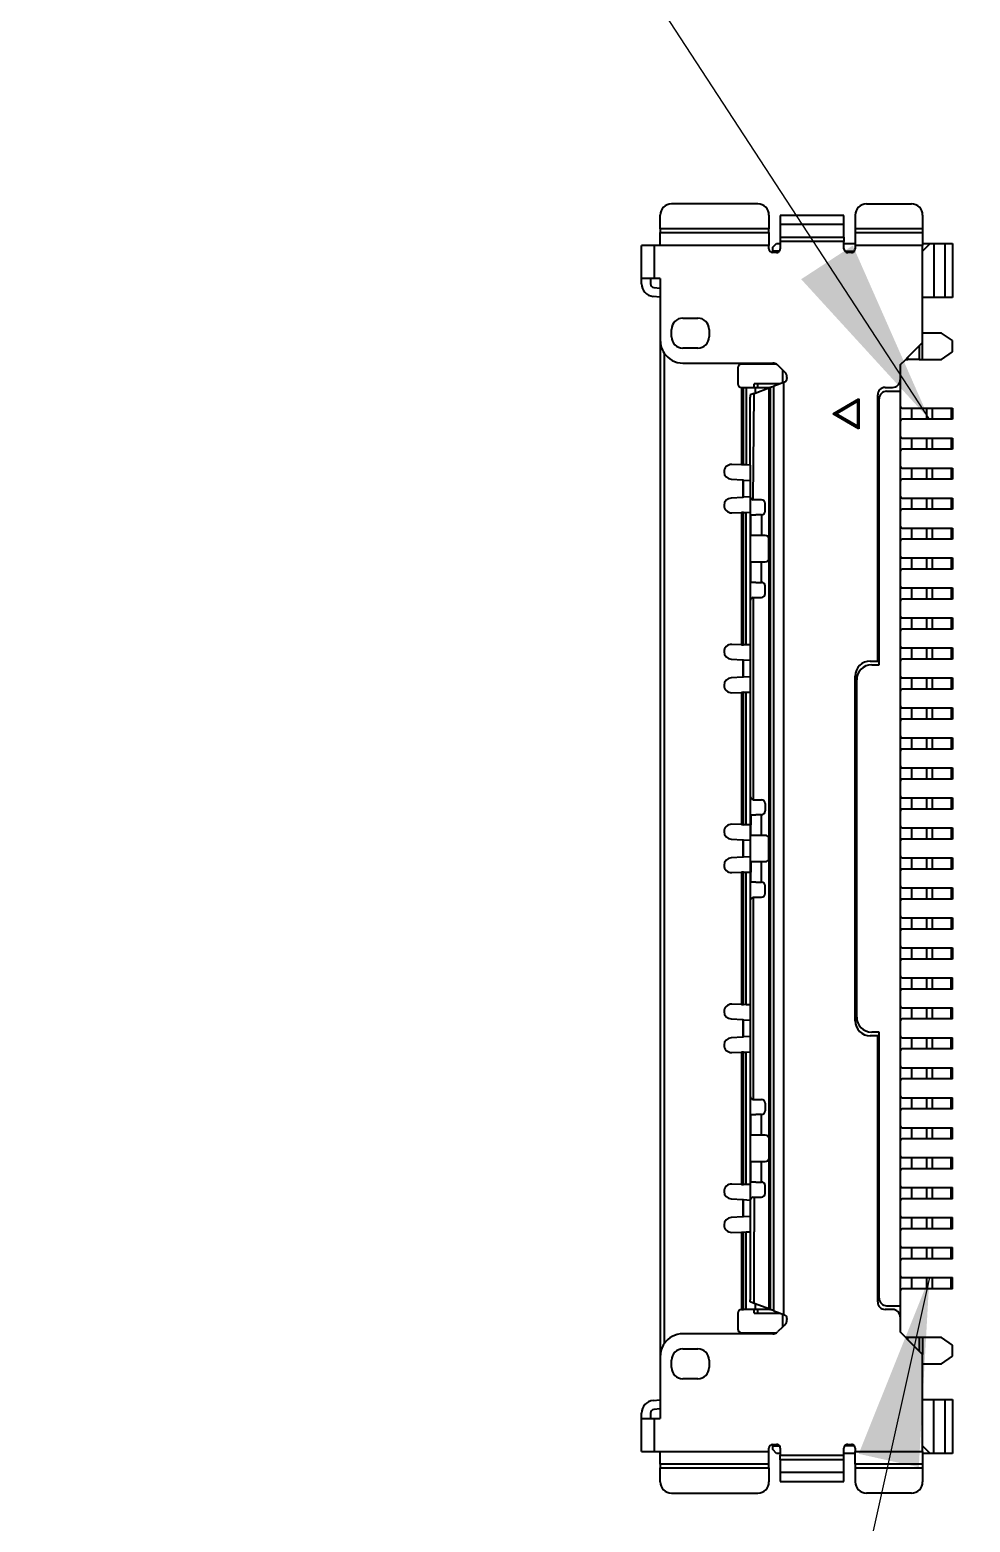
# Model space of a CAD drawing. Header units: millimetres. Extents: x 15 to 205, y 5 to 292.
# Drawn here: x 63.18 to 75.73, y 119.78 to 139.69 of the extents above; entities that cross this region are included whole.
import ezdxf

# ---------------------------------------------------------------- set-up
doc = ezdxf.new("R2010")
doc.units = ezdxf.units.MM
doc.layers.add('Annotations', color=7, linetype='Continuous')
doc.layers.add('Geometries', color=7, linetype='Continuous')
doc.dimstyles.new('ISO-25', dxfattribs={"dimtxt": 2.5, "dimasz": 2.5, "dimexe": 1.25, "dimexo": 0.625, "dimtad": 1, "dimtxsty": 'Standard', "dimcen": 2.5, "dimadec": 0, "dimazin": 0, "dimtfac": 1, "dimtmove": 0, "dimatfit": 3, "dimfxl": 1, "dimarcsym": 0})

msp = doc.modelspace()

# ---------------------------------------------------------------- linework, layer by layer
at = {"layer": 'Geometries', "linetype": 'Continuous', "lineweight": 40}
for p, q in [((72.893, 137.368), (71.743, 137.368)), ((74.343, 137.368), (74.943, 137.368)), ((71.593, 137.033), (71.593, 137.218)), ((73.043, 137.218), (73.043, 137.033)), ((73.193, 137.213), (73.193, 137.09)), ((74.043, 137.213), (73.193, 137.213)), ((74.043, 137.09), (74.043, 137.213)), ((74.193, 137.218), (74.193, 137.033)), ((75.093, 137.218), (75.093, 137.033)), ((71.593, 137.033), (71.593, 136.983)), ((73.043, 137.033), (71.593, 137.033)), ((71.593, 136.813), (71.593, 136.983)), ((71.593, 136.983), (73.043, 136.983)), ((73.043, 136.983), (73.043, 137.033)), ((73.043, 136.983), (73.043, 136.813)), ((73.193, 137.09), (73.193, 136.924)), ((74.043, 137.09), (73.193, 137.09)), ((74.043, 136.924), (74.043, 137.09)), ((74.193, 137.033), (74.193, 136.983)), ((75.093, 137.033), (74.193, 137.033)), ((74.193, 136.983), (74.193, 136.838)), ((74.193, 136.983), (75.093, 136.983)), ((75.093, 137.033), (75.093, 136.983)), ((75.093, 136.983), (75.093, 136.838)), ((71.513, 136.813), (71.343, 136.813)), ((71.343, 136.373), (71.343, 136.813)), ((71.593, 136.813), (71.513, 136.813)), ((71.513, 136.813), (71.513, 136.373)), ((73.043, 136.813), (71.593, 136.813)), ((73.043, 136.768), (73.043, 136.813)), ((73.093, 136.788), (73.143, 136.838)), ((73.093, 136.738), (73.093, 136.788)), ((73.143, 136.838), (73.193, 136.838)), ((73.193, 136.924), (73.193, 136.863)), ((73.193, 136.924), (74.043, 136.924)), ((73.193, 136.863), (73.193, 136.838)), ((74.043, 136.863), (73.193, 136.863)), ((73.193, 136.838), (73.193, 136.768)), ((74.043, 136.924), (74.043, 136.863)), ((74.043, 136.838), (74.043, 136.863)), ((74.043, 136.838), (74.193, 136.838)), ((74.043, 136.768), (74.043, 136.838)), ((74.193, 136.838), (74.193, 136.813)), ((74.193, 136.813), (74.193, 136.768)), ((75.093, 136.813), (74.193, 136.813)), ((75.093, 136.838), (75.093, 136.813)), ((75.093, 136.738), (75.193, 136.838)), ((75.093, 136.838), (75.193, 136.838)), ((75.093, 136.738), (75.093, 136.813)), ((75.193, 136.838), (75.243, 136.838)), ((75.243, 136.838), (75.243, 136.118)), ((75.243, 136.838), (75.393, 136.838)), ((75.393, 136.838), (75.493, 136.838)), ((75.393, 136.118), (75.393, 136.838)), ((75.493, 136.838), (75.493, 136.118)), ((73.183, 136.738), (73.093, 136.738)), ((73.093, 136.738), (73.093, 136.718)), ((73.143, 136.718), (73.093, 136.718)), ((74.053, 136.738), (74.183, 136.738)), ((74.143, 136.718), (74.093, 136.718)), ((75.093, 136.118), (75.093, 136.738)), ((71.463, 136.373), (71.343, 136.373)), ((71.343, 136.302), (71.343, 136.373)), ((71.513, 136.373), (71.463, 136.373)), ((71.463, 136.373), (71.463, 136.302)), ((71.593, 136.373), (71.513, 136.373)), ((71.593, 136.373), (71.593, 136.244)), ((71.508, 136.252), (71.593, 136.244)), ((71.593, 136.244), (71.593, 136.123)), ((71.593, 136.123), (71.496, 136.133)), ((71.593, 136.123), (71.593, 135.543)), ((75.243, 136.118), (75.093, 136.118)), ((75.093, 135.643), (75.093, 136.118)), ((75.393, 136.118), (75.243, 136.118)), ((75.493, 136.118), (75.393, 136.118)), ((71.893, 135.843), (72.093, 135.843)), ((71.743, 135.593), (71.743, 135.693)), ((72.243, 135.693), (72.243, 135.593)), ((75.343, 135.643), (75.093, 135.643)), ((75.093, 135.518), (75.093, 135.643)), ((75.493, 135.543), (75.343, 135.643)), ((71.593, 135.543), (71.593, 121.993)), ((71.643, 135.377), (71.643, 122.159)), ((72.093, 135.443), (71.893, 135.443)), ((74.897, 135.322), (75.048, 135.473)), ((75.048, 135.473), (75.093, 135.518)), ((75.048, 135.473), (75.048, 135.293)), ((75.093, 135.293), (75.093, 135.518)), ((75.343, 135.293), (75.493, 135.393)), ((75.493, 135.393), (75.493, 135.543)), ((71.893, 135.243), (73.092, 135.243)), ((72.628, 135.178), (72.628, 134.968)), ((73.144, 135.228), (72.678, 135.228)), ((73.162, 135.214), (73.223, 135.153)), ((74.793, 135.218), (74.868, 135.293)), ((74.793, 135.218), (74.793, 135.018)), ((74.868, 135.293), (74.897, 135.322)), ((74.868, 135.293), (74.897, 135.293)), ((74.897, 135.293), (74.897, 135.322)), ((75.048, 135.293), (74.897, 135.293)), ((75.048, 135.293), (75.093, 135.293)), ((75.093, 135.293), (75.343, 135.293)), ((73.223, 134.98), (73.19, 134.968)), ((73.223, 135.153), (73.223, 134.98)), ((73.223, 135.153), (73.254, 135.122)), ((73.236, 134.985), (73.223, 134.98)), ((73.251, 134.991), (73.236, 134.985)), ((73.236, 134.985), (73.236, 122.551)), ((73.283, 135.052), (73.283, 135.038)), ((74.793, 135.018), (74.793, 134.868)), ((72.678, 134.918), (72.702, 134.918)), ((72.678, 134.918), (72.678, 133.886)), ((72.702, 134.918), (72.738, 134.918)), ((72.702, 133.885), (72.702, 134.918)), ((72.738, 134.918), (72.843, 134.918)), ((72.738, 134.918), (72.738, 133.884)), ((72.843, 134.837), (72.793, 134.818)), ((72.793, 134.818), (72.793, 134.788)), ((72.793, 133.883), (72.793, 134.788)), ((72.832, 133.42), (72.843, 134.837)), ((72.893, 134.968), (72.843, 134.968)), ((72.843, 134.918), (72.843, 134.968)), ((72.843, 134.918), (72.858, 134.918)), ((72.843, 134.837), (72.858, 134.843)), ((72.858, 134.918), (72.893, 134.918)), ((72.858, 134.918), (72.858, 134.843)), ((72.858, 134.843), (73.04, 134.911)), ((73.19, 134.968), (72.893, 134.968)), ((72.893, 134.918), (72.893, 134.968)), ((72.893, 134.918), (73.058, 134.918)), ((73.04, 134.911), (73.044, 134.913)), ((73.04, 134.911), (73.04, 132.909)), ((73.058, 134.918), (73.044, 134.913)), ((73.063, 134.92), (73.058, 134.918)), ((73.063, 134.92), (73.107, 134.936)), ((73.063, 122.616), (73.063, 134.92)), ((73.19, 134.968), (73.107, 134.936)), ((73.107, 122.599), (73.107, 134.936)), ((74.493, 131.268), (74.493, 134.818)), ((74.593, 134.918), (74.693, 134.918)), ((74.613, 134.868), (74.793, 134.868)), ((74.793, 134.868), (74.793, 134.673)), ((73.897, 134.568), (74.243, 134.768)), ((73.937, 134.568), (74.223, 134.733)), ((74.243, 134.768), (74.223, 134.733)), ((74.223, 134.733), (74.223, 134.403)), ((74.243, 134.768), (74.243, 134.368)), ((74.513, 131.218), (74.513, 134.768)), ((74.793, 134.673), (74.793, 134.463)), ((74.823, 134.643), (74.943, 134.643)), ((74.943, 134.643), (74.943, 134.493)), ((74.943, 134.643), (75.143, 134.643)), ((75.143, 134.643), (75.223, 134.643)), ((75.143, 134.643), (75.143, 134.493)), ((75.223, 134.643), (75.473, 134.643)), ((75.223, 134.493), (75.223, 134.643)), ((75.473, 134.643), (75.493, 134.643)), ((75.473, 134.643), (75.473, 134.493)), ((75.493, 134.643), (75.493, 134.493)), ((73.937, 134.568), (73.897, 134.568)), ((74.243, 134.368), (73.897, 134.568)), ((74.223, 134.403), (73.937, 134.568)), ((74.243, 134.368), (74.223, 134.403)), ((74.793, 134.463), (74.793, 134.273)), ((74.943, 134.493), (74.823, 134.493)), ((75.143, 134.493), (74.943, 134.493)), ((75.223, 134.493), (75.143, 134.493)), ((75.473, 134.493), (75.223, 134.493)), ((75.493, 134.493), (75.473, 134.493)), ((74.243, 134.368), (74.243, 134.368)), ((74.793, 134.273), (74.793, 134.063)), ((74.823, 134.243), (74.943, 134.243)), ((74.943, 134.243), (75.143, 134.243)), ((74.943, 134.243), (74.943, 134.093)), ((75.143, 134.243), (75.223, 134.243)), ((75.143, 134.243), (75.143, 134.093)), ((75.223, 134.243), (75.473, 134.243)), ((75.223, 134.093), (75.223, 134.243)), ((75.473, 134.243), (75.493, 134.243)), ((75.473, 134.243), (75.473, 134.093)), ((75.493, 134.243), (75.493, 134.093)), ((74.793, 134.063), (74.793, 133.873)), ((74.943, 134.093), (74.823, 134.093)), ((75.143, 134.093), (74.943, 134.093)), ((75.223, 134.093), (75.143, 134.093)), ((75.473, 134.093), (75.223, 134.093)), ((75.493, 134.093), (75.473, 134.093)), ((72.678, 133.886), (72.546, 133.89)), ((72.702, 133.885), (72.678, 133.886)), ((72.738, 133.884), (72.702, 133.885)), ((72.793, 133.883), (72.738, 133.884)), ((72.793, 133.883), (72.793, 133.678)), ((74.793, 133.873), (74.793, 133.663)), ((74.823, 133.843), (74.943, 133.843)), ((74.943, 133.843), (74.943, 133.693)), ((74.943, 133.843), (75.143, 133.843)), ((75.143, 133.843), (75.143, 133.693)), ((75.143, 133.843), (75.223, 133.843)), ((75.223, 133.843), (75.473, 133.843)), ((75.223, 133.693), (75.223, 133.843)), ((75.473, 133.843), (75.493, 133.843)), ((75.473, 133.843), (75.473, 133.693)), ((75.493, 133.843), (75.493, 133.693)), ((72.537, 133.693), (72.693, 133.684)), ((72.693, 133.684), (72.693, 133.452)), ((72.693, 133.684), (72.704, 133.683)), ((72.704, 133.683), (72.793, 133.678)), ((72.704, 133.453), (72.704, 133.683)), ((72.793, 133.678), (72.793, 133.468)), ((74.793, 133.663), (74.793, 133.473)), ((74.943, 133.693), (74.823, 133.693)), ((75.143, 133.693), (74.943, 133.693)), ((75.223, 133.693), (75.143, 133.693)), ((75.473, 133.693), (75.223, 133.693)), ((75.493, 133.693), (75.473, 133.693)), ((72.693, 133.452), (72.537, 133.443)), ((72.704, 133.453), (72.693, 133.452)), ((72.793, 133.458), (72.704, 133.453)), ((72.793, 133.468), (72.793, 133.458)), ((72.793, 133.458), (72.793, 133.253)), ((72.943, 133.418), (72.833, 133.418)), ((74.793, 133.473), (74.793, 133.263)), ((74.823, 133.443), (74.943, 133.443)), ((74.943, 133.443), (75.143, 133.443)), ((74.943, 133.443), (74.943, 133.293)), ((75.143, 133.443), (75.223, 133.443)), ((75.143, 133.443), (75.143, 133.293)), ((75.223, 133.443), (75.473, 133.443)), ((75.223, 133.293), (75.223, 133.443)), ((75.473, 133.443), (75.493, 133.443)), ((75.473, 133.443), (75.473, 133.293)), ((75.493, 133.443), (75.493, 133.293)), ((72.546, 133.246), (72.678, 133.25)), ((72.702, 133.251), (72.678, 133.25)), ((72.678, 133.25), (72.678, 131.486)), ((72.702, 133.251), (72.738, 133.252)), ((72.702, 131.485), (72.702, 133.251)), ((72.738, 133.252), (72.793, 133.253)), ((72.738, 131.484), (72.738, 133.252)), ((72.793, 133.253), (72.793, 132.068)), ((72.802, 132.943), (72.802, 133.218)), ((72.802, 133.218), (72.868, 133.218)), ((72.943, 133.218), (72.868, 133.218)), ((72.943, 133.218), (72.943, 132.943)), ((72.993, 133.268), (72.993, 133.368)), ((74.793, 133.263), (74.793, 133.073)), ((74.943, 133.293), (74.823, 133.293)), ((75.143, 133.293), (74.943, 133.293)), ((75.223, 133.293), (75.143, 133.293)), ((75.473, 133.293), (75.223, 133.293)), ((75.493, 133.293), (75.473, 133.293)), ((74.793, 133.073), (74.793, 132.863)), ((74.823, 133.043), (74.943, 133.043)), ((74.943, 133.043), (75.143, 133.043)), ((74.943, 133.043), (74.943, 132.893)), ((75.143, 133.043), (75.223, 133.043)), ((75.143, 133.043), (75.143, 132.893)), ((75.223, 133.043), (75.473, 133.043)), ((75.223, 132.893), (75.223, 133.043)), ((75.473, 133.043), (75.493, 133.043)), ((75.473, 133.043), (75.473, 132.893)), ((75.493, 133.043), (75.493, 132.893)), ((72.868, 132.943), (72.802, 132.943)), ((72.943, 132.943), (72.868, 132.943)), ((72.993, 132.943), (72.943, 132.943)), ((73.043, 132.643), (73.043, 132.893)), ((74.793, 132.863), (74.793, 132.673)), ((74.943, 132.893), (74.823, 132.893)), ((75.143, 132.893), (74.943, 132.893)), ((75.223, 132.893), (75.143, 132.893)), ((75.473, 132.893), (75.223, 132.893)), ((75.493, 132.893), (75.473, 132.893)), ((72.802, 132.318), (72.802, 132.593)), ((72.802, 132.593), (72.868, 132.593)), ((72.868, 132.593), (72.943, 132.593)), ((72.943, 132.593), (72.993, 132.593)), ((72.943, 132.318), (72.943, 132.593)), ((73.04, 132.627), (73.04, 128.909)), ((74.793, 132.673), (74.793, 132.463)), ((74.823, 132.643), (74.943, 132.643)), ((74.943, 132.643), (75.143, 132.643)), ((74.943, 132.643), (74.943, 132.493)), ((75.143, 132.643), (75.223, 132.643)), ((75.143, 132.643), (75.143, 132.493)), ((75.223, 132.643), (75.473, 132.643)), ((75.223, 132.493), (75.223, 132.643)), ((75.473, 132.643), (75.493, 132.643)), ((75.473, 132.643), (75.473, 132.493)), ((75.493, 132.643), (75.493, 132.493)), ((74.793, 132.463), (74.793, 132.273)), ((74.943, 132.493), (74.823, 132.493)), ((75.143, 132.493), (74.943, 132.493)), ((75.223, 132.493), (75.143, 132.493)), ((75.473, 132.493), (75.223, 132.493)), ((75.493, 132.493), (75.473, 132.493)), ((72.868, 132.318), (72.802, 132.318)), ((72.868, 132.318), (72.943, 132.318)), ((72.993, 132.168), (72.993, 132.268)), ((74.793, 132.273), (74.793, 132.063)), ((74.823, 132.243), (74.943, 132.243)), ((74.943, 132.243), (75.143, 132.243)), ((74.943, 132.243), (74.943, 132.093)), ((75.143, 132.243), (75.223, 132.243)), ((75.143, 132.243), (75.143, 132.093)), ((75.223, 132.243), (75.473, 132.243)), ((75.223, 132.093), (75.223, 132.243)), ((75.473, 132.243), (75.493, 132.243)), ((75.473, 132.243), (75.473, 132.093)), ((75.493, 132.243), (75.493, 132.093)), ((72.793, 132.068), (72.793, 131.483)), ((72.833, 132.118), (72.943, 132.118)), ((72.834, 132.116), (72.834, 129.42)), ((74.793, 132.063), (74.793, 131.873)), ((74.943, 132.093), (74.823, 132.093)), ((75.143, 132.093), (74.943, 132.093)), ((75.223, 132.093), (75.143, 132.093)), ((75.473, 132.093), (75.223, 132.093)), ((75.493, 132.093), (75.473, 132.093)), ((74.793, 131.873), (74.793, 131.663)), ((74.823, 131.843), (74.943, 131.843)), ((74.943, 131.843), (75.143, 131.843)), ((74.943, 131.843), (74.943, 131.693)), ((75.143, 131.843), (75.223, 131.843)), ((75.143, 131.843), (75.143, 131.693)), ((75.223, 131.843), (75.473, 131.843)), ((75.223, 131.693), (75.223, 131.843)), ((75.473, 131.843), (75.493, 131.843)), ((75.473, 131.843), (75.473, 131.693)), ((75.493, 131.843), (75.493, 131.693)), ((74.793, 131.663), (74.793, 131.473)), ((74.943, 131.693), (74.823, 131.693)), ((75.143, 131.693), (74.943, 131.693)), ((75.223, 131.693), (75.143, 131.693)), ((75.473, 131.693), (75.223, 131.693)), ((75.493, 131.693), (75.473, 131.693)), ((72.678, 131.486), (72.546, 131.49)), ((72.678, 131.486), (72.702, 131.485)), ((72.738, 131.484), (72.702, 131.485)), ((72.793, 131.483), (72.738, 131.484)), ((72.793, 131.483), (72.793, 131.278)), ((74.793, 131.473), (74.793, 131.263)), ((74.823, 131.443), (74.943, 131.443)), ((74.943, 131.443), (75.143, 131.443)), ((74.943, 131.443), (74.943, 131.293)), ((75.143, 131.443), (75.223, 131.443)), ((75.143, 131.443), (75.143, 131.293)), ((75.223, 131.443), (75.473, 131.443)), ((75.223, 131.293), (75.223, 131.443)), ((75.473, 131.443), (75.493, 131.443)), ((75.473, 131.443), (75.473, 131.293)), ((75.493, 131.443), (75.493, 131.293)), ((72.537, 131.293), (72.693, 131.284)), ((72.693, 131.284), (72.693, 131.052)), ((72.693, 131.284), (72.704, 131.283)), ((72.704, 131.283), (72.793, 131.278)), ((72.704, 131.053), (72.704, 131.283)), ((72.793, 131.278), (72.793, 131.058)), ((74.393, 131.268), (74.493, 131.268)), ((74.413, 131.218), (74.513, 131.218)), ((74.793, 131.263), (74.793, 131.073)), ((74.943, 131.293), (74.823, 131.293)), ((75.143, 131.293), (74.943, 131.293)), ((75.223, 131.293), (75.143, 131.293)), ((75.473, 131.293), (75.223, 131.293)), ((75.493, 131.293), (75.473, 131.293)), ((72.693, 131.052), (72.537, 131.043)), ((72.704, 131.053), (72.693, 131.052)), ((72.793, 131.058), (72.704, 131.053)), ((72.793, 131.058), (72.793, 130.853)), ((74.193, 126.468), (74.193, 131.068)), ((74.213, 126.518), (74.213, 131.018)), ((74.793, 131.073), (74.793, 130.863)), ((74.823, 131.043), (74.943, 131.043)), ((74.943, 131.043), (75.143, 131.043)), ((74.943, 131.043), (74.943, 130.893)), ((75.143, 131.043), (75.223, 131.043)), ((75.143, 131.043), (75.143, 130.893)), ((75.223, 131.043), (75.473, 131.043)), ((75.223, 130.893), (75.223, 131.043)), ((75.473, 131.043), (75.493, 131.043)), ((75.473, 131.043), (75.473, 130.893)), ((75.493, 131.043), (75.493, 130.893)), ((72.546, 130.846), (72.678, 130.85)), ((72.702, 130.851), (72.678, 130.85)), ((72.678, 130.85), (72.678, 129.086)), ((72.702, 130.851), (72.738, 130.852)), ((72.702, 129.085), (72.702, 130.851)), ((72.738, 130.852), (72.793, 130.853)), ((72.738, 129.084), (72.738, 130.852)), ((72.793, 130.853), (72.793, 129.468)), ((74.793, 130.863), (74.793, 130.673)), ((74.943, 130.893), (74.823, 130.893)), ((75.143, 130.893), (74.943, 130.893)), ((75.223, 130.893), (75.143, 130.893)), ((75.473, 130.893), (75.223, 130.893)), ((75.493, 130.893), (75.473, 130.893)), ((74.793, 130.673), (74.793, 130.463)), ((74.823, 130.643), (74.943, 130.643)), ((74.943, 130.643), (75.143, 130.643)), ((74.943, 130.643), (74.943, 130.493)), ((75.143, 130.643), (75.223, 130.643)), ((75.143, 130.643), (75.143, 130.493)), ((75.223, 130.643), (75.473, 130.643)), ((75.223, 130.493), (75.223, 130.643)), ((75.473, 130.643), (75.493, 130.643)), ((75.473, 130.643), (75.473, 130.493)), ((75.493, 130.643), (75.493, 130.493)), ((74.793, 130.463), (74.793, 130.273)), ((74.943, 130.493), (74.823, 130.493)), ((75.143, 130.493), (74.943, 130.493)), ((75.223, 130.493), (75.143, 130.493)), ((75.473, 130.493), (75.223, 130.493)), ((75.493, 130.493), (75.473, 130.493)), ((74.793, 130.273), (74.793, 130.063)), ((74.823, 130.243), (74.943, 130.243)), ((74.943, 130.243), (75.143, 130.243)), ((74.943, 130.243), (74.943, 130.093)), ((75.143, 130.243), (75.223, 130.243)), ((75.143, 130.243), (75.143, 130.093)), ((75.223, 130.243), (75.473, 130.243)), ((75.223, 130.093), (75.223, 130.243)), ((75.473, 130.243), (75.493, 130.243)), ((75.473, 130.243), (75.473, 130.093)), ((75.493, 130.243), (75.493, 130.093)), ((74.793, 130.063), (74.793, 129.873)), ((74.943, 130.093), (74.823, 130.093)), ((75.143, 130.093), (74.943, 130.093)), ((75.223, 130.093), (75.143, 130.093)), ((75.473, 130.093), (75.223, 130.093)), ((75.493, 130.093), (75.473, 130.093)), ((74.793, 129.873), (74.793, 129.663)), ((74.823, 129.843), (74.943, 129.843)), ((74.943, 129.843), (75.143, 129.843)), ((74.943, 129.843), (74.943, 129.693)), ((75.143, 129.843), (75.223, 129.843)), ((75.143, 129.843), (75.143, 129.693)), ((75.223, 129.843), (75.473, 129.843)), ((75.223, 129.693), (75.223, 129.843)), ((75.473, 129.843), (75.493, 129.843)), ((75.473, 129.843), (75.473, 129.693)), ((75.493, 129.843), (75.493, 129.693)), ((74.793, 129.663), (74.793, 129.473)), ((74.943, 129.693), (74.823, 129.693)), ((75.143, 129.693), (74.943, 129.693)), ((75.223, 129.693), (75.143, 129.693)), ((75.473, 129.693), (75.223, 129.693)), ((75.493, 129.693), (75.473, 129.693)), ((72.793, 129.468), (72.793, 129.083)), ((72.833, 129.418), (72.943, 129.418)), ((74.793, 129.473), (74.793, 129.263)), ((74.823, 129.443), (74.943, 129.443)), ((74.943, 129.443), (75.143, 129.443)), ((74.943, 129.443), (74.943, 129.293)), ((75.143, 129.443), (75.223, 129.443)), ((75.143, 129.443), (75.143, 129.293)), ((75.223, 129.443), (75.473, 129.443)), ((75.223, 129.293), (75.223, 129.443)), ((75.473, 129.443), (75.493, 129.443)), ((75.473, 129.443), (75.473, 129.293)), ((75.493, 129.443), (75.493, 129.293)), ((72.802, 129.218), (72.802, 129.083)), ((72.802, 129.218), (72.868, 129.218)), ((72.943, 129.218), (72.868, 129.218)), ((72.943, 128.943), (72.943, 129.218)), ((72.993, 129.368), (72.993, 129.268)), ((74.793, 129.263), (74.793, 129.073)), ((74.943, 129.293), (74.823, 129.293)), ((75.143, 129.293), (74.943, 129.293)), ((75.223, 129.293), (75.143, 129.293)), ((75.473, 129.293), (75.223, 129.293)), ((75.493, 129.293), (75.473, 129.293)), ((72.678, 129.086), (72.546, 129.09)), ((72.678, 129.086), (72.702, 129.085)), ((72.738, 129.084), (72.702, 129.085)), ((72.793, 129.083), (72.738, 129.084)), ((72.793, 129.083), (72.793, 128.878)), ((72.802, 128.943), (72.802, 129.083)), ((74.793, 129.073), (74.793, 128.863)), ((74.823, 129.043), (74.943, 129.043)), ((74.943, 129.043), (75.143, 129.043)), ((74.943, 129.043), (74.943, 128.893)), ((75.143, 129.043), (75.223, 129.043)), ((75.143, 129.043), (75.143, 128.893)), ((75.223, 129.043), (75.473, 129.043)), ((75.223, 128.893), (75.223, 129.043)), ((75.473, 129.043), (75.493, 129.043)), ((75.473, 129.043), (75.473, 128.893)), ((75.493, 129.043), (75.493, 128.893)), ((72.537, 128.893), (72.693, 128.884)), ((72.693, 128.884), (72.704, 128.883)), ((72.693, 128.884), (72.693, 128.652)), ((72.704, 128.883), (72.793, 128.878)), ((72.704, 128.653), (72.704, 128.883)), ((72.793, 128.878), (72.793, 128.658)), ((72.868, 128.943), (72.802, 128.943)), ((72.943, 128.943), (72.868, 128.943)), ((72.993, 128.943), (72.943, 128.943)), ((73.043, 128.643), (73.043, 128.893)), ((74.793, 128.863), (74.793, 128.673)), ((74.943, 128.893), (74.823, 128.893)), ((75.143, 128.893), (74.943, 128.893)), ((75.223, 128.893), (75.143, 128.893)), ((75.473, 128.893), (75.223, 128.893)), ((75.493, 128.893), (75.473, 128.893)), ((72.693, 128.652), (72.537, 128.643)), ((72.704, 128.653), (72.693, 128.652)), ((72.793, 128.658), (72.704, 128.653)), ((72.793, 128.658), (72.793, 128.453)), ((73.04, 128.627), (73.04, 124.909)), ((74.793, 128.673), (74.793, 128.463)), ((74.823, 128.643), (74.943, 128.643)), ((74.943, 128.643), (75.143, 128.643)), ((74.943, 128.643), (74.943, 128.493)), ((75.143, 128.643), (75.223, 128.643)), ((75.143, 128.643), (75.143, 128.493)), ((75.223, 128.643), (75.473, 128.643)), ((75.223, 128.493), (75.223, 128.643)), ((75.473, 128.643), (75.473, 128.493)), ((75.473, 128.643), (75.493, 128.643)), ((75.493, 128.643), (75.493, 128.493)), ((72.546, 128.446), (72.678, 128.45)), ((72.702, 128.451), (72.678, 128.45)), ((72.678, 128.45), (72.678, 126.686)), ((72.702, 128.451), (72.738, 128.452)), ((72.702, 126.685), (72.702, 128.451)), ((72.738, 128.452), (72.793, 128.453)), ((72.738, 126.684), (72.738, 128.452)), ((72.793, 128.453), (72.793, 128.068)), ((72.802, 128.593), (72.802, 128.453)), ((72.802, 128.593), (72.868, 128.593)), ((72.802, 128.318), (72.802, 128.453)), ((72.868, 128.593), (72.943, 128.593)), ((72.943, 128.593), (72.993, 128.593)), ((72.943, 128.318), (72.943, 128.593)), ((74.793, 128.463), (74.793, 128.273)), ((74.943, 128.493), (74.823, 128.493)), ((75.143, 128.493), (74.943, 128.493)), ((75.223, 128.493), (75.143, 128.493)), ((75.473, 128.493), (75.223, 128.493)), ((75.493, 128.493), (75.473, 128.493)), ((72.868, 128.318), (72.802, 128.318)), ((72.868, 128.318), (72.943, 128.318)), ((72.993, 128.168), (72.993, 128.268)), ((74.793, 128.273), (74.793, 128.063)), ((74.823, 128.243), (74.943, 128.243)), ((74.943, 128.243), (75.143, 128.243)), ((74.943, 128.243), (74.943, 128.093)), ((75.143, 128.243), (75.223, 128.243)), ((75.143, 128.243), (75.143, 128.093)), ((75.223, 128.243), (75.473, 128.243)), ((75.223, 128.093), (75.223, 128.243)), ((75.473, 128.243), (75.493, 128.243)), ((75.473, 128.243), (75.473, 128.093)), ((75.493, 128.243), (75.493, 128.093)), ((72.793, 128.068), (72.793, 126.683)), ((72.833, 128.118), (72.943, 128.118)), ((72.834, 128.116), (72.834, 125.42)), ((74.793, 128.063), (74.793, 127.873)), ((74.943, 128.093), (74.823, 128.093)), ((75.143, 128.093), (74.943, 128.093)), ((75.223, 128.093), (75.143, 128.093)), ((75.473, 128.093), (75.223, 128.093)), ((75.493, 128.093), (75.473, 128.093)), ((74.793, 127.873), (74.793, 127.663)), ((74.823, 127.843), (74.943, 127.843)), ((74.943, 127.843), (75.143, 127.843)), ((74.943, 127.843), (74.943, 127.693)), ((75.143, 127.843), (75.223, 127.843)), ((75.143, 127.843), (75.143, 127.693)), ((75.223, 127.843), (75.473, 127.843)), ((75.223, 127.693), (75.223, 127.843)), ((75.473, 127.843), (75.493, 127.843)), ((75.473, 127.843), (75.473, 127.693)), ((75.493, 127.843), (75.493, 127.693)), ((74.793, 127.663), (74.793, 127.473)), ((74.943, 127.693), (74.823, 127.693)), ((75.143, 127.693), (74.943, 127.693)), ((75.223, 127.693), (75.143, 127.693)), ((75.473, 127.693), (75.223, 127.693)), ((75.493, 127.693), (75.473, 127.693)), ((74.793, 127.473), (74.793, 127.263)), ((74.823, 127.443), (74.943, 127.443)), ((74.943, 127.443), (75.143, 127.443)), ((74.943, 127.443), (74.943, 127.293)), ((75.143, 127.443), (75.223, 127.443)), ((75.143, 127.443), (75.143, 127.293)), ((75.223, 127.443), (75.473, 127.443)), ((75.223, 127.293), (75.223, 127.443)), ((75.473, 127.443), (75.473, 127.293)), ((75.473, 127.443), (75.493, 127.443)), ((75.493, 127.443), (75.493, 127.293)), ((74.793, 127.263), (74.793, 127.073)), ((74.943, 127.293), (74.823, 127.293)), ((75.143, 127.293), (74.943, 127.293)), ((75.223, 127.293), (75.143, 127.293)), ((75.473, 127.293), (75.223, 127.293)), ((75.493, 127.293), (75.473, 127.293)), ((74.793, 127.073), (74.793, 126.863)), ((74.823, 127.043), (74.943, 127.043)), ((74.943, 127.043), (75.143, 127.043)), ((74.943, 127.043), (74.943, 126.893)), ((75.143, 127.043), (75.223, 127.043)), ((75.143, 127.043), (75.143, 126.893)), ((75.223, 127.043), (75.473, 127.043)), ((75.223, 126.893), (75.223, 127.043)), ((75.473, 127.043), (75.493, 127.043)), ((75.473, 126.893), (75.473, 127.043)), ((75.493, 126.893), (75.493, 127.043)), ((74.793, 126.863), (74.793, 126.673)), ((74.943, 126.893), (74.823, 126.893)), ((75.143, 126.893), (74.943, 126.893)), ((75.223, 126.893), (75.143, 126.893)), ((75.473, 126.893), (75.223, 126.893)), ((75.493, 126.893), (75.473, 126.893)), ((72.678, 126.686), (72.546, 126.69)), ((72.678, 126.686), (72.702, 126.685)), ((72.738, 126.684), (72.702, 126.685)), ((72.793, 126.683), (72.738, 126.684)), ((72.793, 126.683), (72.793, 126.478)), ((74.793, 126.673), (74.793, 126.463)), ((74.823, 126.643), (74.943, 126.643)), ((74.943, 126.643), (75.143, 126.643)), ((74.943, 126.643), (74.943, 126.493)), ((75.143, 126.643), (75.223, 126.643)), ((75.143, 126.643), (75.143, 126.493)), ((75.223, 126.643), (75.473, 126.643)), ((75.223, 126.493), (75.223, 126.643)), ((75.473, 126.643), (75.493, 126.643)), ((75.473, 126.493), (75.473, 126.643)), ((75.493, 126.493), (75.493, 126.643)), ((72.537, 126.493), (72.693, 126.484)), ((72.693, 126.484), (72.704, 126.483)), ((72.693, 126.484), (72.693, 126.252)), ((72.704, 126.483), (72.793, 126.478)), ((72.704, 126.253), (72.704, 126.483)), ((72.793, 126.478), (72.793, 126.258)), ((74.793, 126.463), (74.793, 126.273)), ((74.943, 126.493), (74.823, 126.493)), ((75.143, 126.493), (74.943, 126.493)), ((75.223, 126.493), (75.143, 126.493)), ((75.473, 126.493), (75.223, 126.493)), ((75.493, 126.493), (75.473, 126.493)), ((72.693, 126.252), (72.537, 126.243)), ((72.704, 126.253), (72.693, 126.252)), ((72.793, 126.258), (72.704, 126.253)), ((72.793, 126.258), (72.793, 126.053)), ((74.493, 126.268), (74.393, 126.268)), ((74.513, 126.318), (74.413, 126.318)), ((74.493, 122.718), (74.493, 126.268)), ((74.513, 122.768), (74.513, 126.318)), ((74.793, 126.273), (74.793, 126.063)), ((74.823, 126.243), (74.943, 126.243)), ((74.943, 126.243), (74.943, 126.093)), ((74.943, 126.243), (75.143, 126.243)), ((75.143, 126.243), (75.223, 126.243)), ((75.143, 126.243), (75.143, 126.093)), ((75.223, 126.243), (75.473, 126.243)), ((75.223, 126.093), (75.223, 126.243)), ((75.473, 126.243), (75.493, 126.243)), ((75.473, 126.093), (75.473, 126.243)), ((75.493, 126.093), (75.493, 126.243)), ((72.546, 126.046), (72.678, 126.05)), ((72.702, 126.051), (72.678, 126.05)), ((72.678, 126.05), (72.678, 124.286)), ((72.702, 126.051), (72.738, 126.052)), ((72.702, 124.285), (72.702, 126.051)), ((72.738, 126.052), (72.793, 126.053)), ((72.738, 124.284), (72.738, 126.052)), ((72.793, 126.053), (72.793, 125.468)), ((74.793, 126.063), (74.793, 125.873)), ((74.943, 126.093), (74.823, 126.093)), ((75.143, 126.093), (74.943, 126.093)), ((75.223, 126.093), (75.143, 126.093)), ((75.473, 126.093), (75.223, 126.093)), ((75.493, 126.093), (75.473, 126.093)), ((74.793, 125.873), (74.793, 125.663)), ((74.823, 125.843), (74.943, 125.843)), ((74.943, 125.843), (75.143, 125.843)), ((74.943, 125.843), (74.943, 125.693)), ((75.143, 125.843), (75.223, 125.843)), ((75.143, 125.843), (75.143, 125.693)), ((75.223, 125.843), (75.473, 125.843)), ((75.223, 125.693), (75.223, 125.843)), ((75.473, 125.843), (75.493, 125.843)), ((75.473, 125.693), (75.473, 125.843)), ((75.493, 125.693), (75.493, 125.843)), ((74.793, 125.663), (74.793, 125.473)), ((74.943, 125.693), (74.823, 125.693)), ((75.143, 125.693), (74.943, 125.693)), ((75.223, 125.693), (75.143, 125.693)), ((75.473, 125.693), (75.223, 125.693)), ((75.493, 125.693), (75.473, 125.693)), ((72.793, 125.468), (72.793, 124.283)), ((74.793, 125.473), (74.793, 125.263)), ((74.823, 125.443), (74.943, 125.443)), ((74.943, 125.443), (75.143, 125.443)), ((74.943, 125.443), (74.943, 125.293)), ((75.143, 125.443), (75.223, 125.443)), ((75.143, 125.443), (75.143, 125.293)), ((75.223, 125.443), (75.473, 125.443)), ((75.223, 125.293), (75.223, 125.443)), ((75.473, 125.443), (75.493, 125.443)), ((75.473, 125.293), (75.473, 125.443)), ((75.493, 125.293), (75.493, 125.443)), ((72.833, 125.418), (72.943, 125.418)), ((72.993, 125.368), (72.993, 125.268)), ((74.793, 125.263), (74.793, 125.073)), ((74.943, 125.293), (74.823, 125.293)), ((75.143, 125.293), (74.943, 125.293)), ((75.223, 125.293), (75.143, 125.293)), ((75.473, 125.293), (75.223, 125.293)), ((75.493, 125.293), (75.473, 125.293)), ((72.802, 124.943), (72.802, 125.218)), ((72.802, 125.218), (72.868, 125.218)), ((72.943, 125.218), (72.868, 125.218)), ((72.943, 124.943), (72.943, 125.218)), ((74.793, 125.073), (74.793, 124.863)), ((74.823, 125.043), (74.943, 125.043)), ((74.943, 125.043), (75.143, 125.043)), ((74.943, 125.043), (74.943, 124.893)), ((75.143, 125.043), (75.223, 125.043)), ((75.143, 125.043), (75.143, 124.893)), ((75.223, 125.043), (75.473, 125.043)), ((75.223, 124.893), (75.223, 125.043)), ((75.473, 125.043), (75.493, 125.043)), ((75.473, 124.893), (75.473, 125.043)), ((75.493, 124.893), (75.493, 125.043)), ((72.868, 124.943), (72.802, 124.943)), ((72.943, 124.943), (72.868, 124.943)), ((72.993, 124.943), (72.943, 124.943)), ((73.043, 124.893), (73.043, 124.643)), ((74.793, 124.863), (74.793, 124.673)), ((74.943, 124.893), (74.823, 124.893)), ((75.143, 124.893), (74.943, 124.893)), ((75.223, 124.893), (75.143, 124.893)), ((75.473, 124.893), (75.223, 124.893)), ((75.493, 124.893), (75.473, 124.893)), ((73.04, 124.627), (73.04, 122.625)), ((74.793, 124.673), (74.793, 124.463)), ((74.823, 124.643), (74.943, 124.643)), ((74.943, 124.643), (75.143, 124.643)), ((74.943, 124.643), (74.943, 124.493)), ((75.143, 124.643), (75.223, 124.643)), ((75.143, 124.643), (75.143, 124.493)), ((75.223, 124.643), (75.473, 124.643)), ((75.223, 124.493), (75.223, 124.643)), ((75.473, 124.643), (75.493, 124.643)), ((75.473, 124.493), (75.473, 124.643)), ((75.493, 124.493), (75.493, 124.643)), ((72.802, 124.593), (72.868, 124.593)), ((72.802, 124.318), (72.802, 124.593)), ((72.868, 124.593), (72.943, 124.593)), ((72.943, 124.593), (72.993, 124.593)), ((72.943, 124.318), (72.943, 124.593)), ((74.793, 124.463), (74.793, 124.273)), ((74.943, 124.493), (74.823, 124.493)), ((75.143, 124.493), (74.943, 124.493)), ((75.223, 124.493), (75.143, 124.493)), ((75.473, 124.493), (75.223, 124.493)), ((75.493, 124.493), (75.473, 124.493)), ((72.678, 124.286), (72.546, 124.29)), ((72.678, 124.286), (72.702, 124.285)), ((72.738, 124.284), (72.702, 124.285)), ((72.793, 124.283), (72.738, 124.284)), ((72.793, 124.283), (72.793, 124.078)), ((72.868, 124.318), (72.802, 124.318)), ((72.868, 124.318), (72.943, 124.318)), ((72.993, 124.168), (72.993, 124.268)), ((74.793, 124.273), (74.793, 124.063)), ((74.823, 124.243), (74.943, 124.243)), ((74.943, 124.243), (74.943, 124.093)), ((74.943, 124.243), (75.143, 124.243)), ((75.143, 124.243), (75.143, 124.093)), ((75.143, 124.243), (75.223, 124.243)), ((75.223, 124.243), (75.473, 124.243)), ((75.223, 124.093), (75.223, 124.243)), ((75.473, 124.243), (75.493, 124.243)), ((75.473, 124.093), (75.473, 124.243)), ((75.493, 124.093), (75.493, 124.243)), ((72.537, 124.093), (72.693, 124.084)), ((72.693, 124.084), (72.693, 123.852)), ((72.693, 124.084), (72.704, 124.083)), ((72.704, 124.083), (72.793, 124.078)), ((72.704, 123.853), (72.704, 124.083)), ((72.793, 124.078), (72.793, 124.068)), ((72.793, 124.068), (72.793, 123.858)), ((72.833, 124.118), (72.943, 124.118)), ((72.843, 124.117), (72.843, 123.655)), ((74.793, 124.063), (74.793, 123.873)), ((74.943, 124.093), (74.823, 124.093)), ((75.143, 124.093), (74.943, 124.093)), ((75.223, 124.093), (75.143, 124.093)), ((75.473, 124.093), (75.223, 124.093)), ((75.493, 124.093), (75.473, 124.093)), ((72.693, 123.852), (72.537, 123.843)), ((72.704, 123.853), (72.693, 123.852)), ((72.793, 123.858), (72.704, 123.853)), ((72.793, 123.858), (72.793, 123.653)), ((74.793, 123.873), (74.793, 123.663)), ((74.823, 123.843), (74.943, 123.843)), ((74.943, 123.843), (75.143, 123.843)), ((74.943, 123.843), (74.943, 123.693)), ((75.143, 123.843), (75.223, 123.843)), ((75.143, 123.843), (75.143, 123.693)), ((75.223, 123.843), (75.473, 123.843)), ((75.223, 123.693), (75.223, 123.843)), ((75.473, 123.843), (75.493, 123.843)), ((75.473, 123.693), (75.473, 123.843)), ((75.493, 123.693), (75.493, 123.843)), ((72.546, 123.646), (72.678, 123.65)), ((72.678, 123.65), (72.702, 123.651)), ((72.678, 123.65), (72.678, 122.618)), ((72.702, 123.651), (72.738, 123.652)), ((72.702, 122.618), (72.702, 123.651)), ((72.738, 123.652), (72.793, 123.653)), ((72.738, 122.618), (72.738, 123.652)), ((72.793, 123.653), (72.793, 122.748)), ((72.843, 123.654), (72.843, 123.655)), ((72.843, 122.699), (72.843, 123.654)), ((74.793, 123.663), (74.793, 123.473)), ((74.943, 123.693), (74.823, 123.693)), ((75.143, 123.693), (74.943, 123.693)), ((75.223, 123.693), (75.143, 123.693)), ((75.473, 123.693), (75.223, 123.693)), ((75.493, 123.693), (75.473, 123.693)), ((74.793, 123.473), (74.793, 123.263)), ((74.823, 123.443), (74.943, 123.443)), ((74.943, 123.443), (75.143, 123.443)), ((74.943, 123.443), (74.943, 123.293)), ((75.143, 123.443), (75.223, 123.443)), ((75.143, 123.443), (75.143, 123.293)), ((75.223, 123.443), (75.473, 123.443)), ((75.223, 123.293), (75.223, 123.443)), ((75.473, 123.443), (75.493, 123.443)), ((75.473, 123.293), (75.473, 123.443)), ((75.493, 123.293), (75.493, 123.443)), ((74.793, 123.263), (74.793, 123.073)), ((74.943, 123.293), (74.823, 123.293)), ((75.143, 123.293), (74.943, 123.293)), ((75.223, 123.293), (75.143, 123.293)), ((75.473, 123.293), (75.223, 123.293)), ((75.493, 123.293), (75.473, 123.293)), ((74.793, 123.073), (74.793, 122.863)), ((74.823, 123.043), (74.943, 123.043)), ((74.943, 123.043), (75.143, 123.043)), ((74.943, 123.043), (74.943, 122.893)), ((75.143, 123.043), (75.143, 122.893)), ((75.143, 123.043), (75.223, 123.043)), ((75.223, 123.043), (75.473, 123.043)), ((75.223, 122.893), (75.223, 123.043)), ((75.473, 123.043), (75.493, 123.043)), ((75.473, 122.893), (75.473, 123.043)), ((75.493, 122.893), (75.493, 123.043)), ((74.793, 122.863), (74.793, 122.668)), ((74.943, 122.893), (74.823, 122.893)), ((75.143, 122.893), (74.943, 122.893)), ((75.223, 122.893), (75.143, 122.893)), ((75.473, 122.893), (75.223, 122.893)), ((75.493, 122.893), (75.473, 122.893)), ((72.793, 122.718), (72.793, 122.748)), ((72.843, 122.699), (72.793, 122.718)), ((72.858, 122.693), (72.843, 122.699)), ((72.858, 122.693), (72.858, 122.618)), ((73.04, 122.625), (72.858, 122.693)), ((74.613, 122.668), (74.793, 122.668)), ((74.793, 122.668), (74.793, 122.518)), ((72.628, 122.568), (72.628, 122.358)), ((72.678, 122.618), (72.702, 122.618)), ((72.738, 122.618), (72.702, 122.618)), ((72.843, 122.618), (72.738, 122.618)), ((72.858, 122.618), (72.843, 122.618)), ((72.843, 122.568), (72.843, 122.618)), ((72.843, 122.568), (72.893, 122.568)), ((72.893, 122.618), (72.858, 122.618)), ((72.893, 122.568), (72.893, 122.618)), ((73.058, 122.618), (72.893, 122.618)), ((72.893, 122.568), (73.19, 122.568)), ((73.04, 122.625), (73.058, 122.618)), ((73.058, 122.618), (73.063, 122.616)), ((73.107, 122.599), (73.063, 122.616)), ((73.107, 122.599), (73.19, 122.568)), ((73.19, 122.568), (73.223, 122.556)), ((73.223, 122.556), (73.223, 122.383)), ((73.223, 122.556), (73.236, 122.551)), ((73.236, 122.551), (73.251, 122.545)), ((73.283, 122.498), (73.283, 122.484)), ((74.693, 122.618), (74.593, 122.618)), ((74.793, 122.518), (74.793, 122.318)), ((73.092, 122.293), (71.893, 122.293)), ((72.678, 122.308), (73.144, 122.308)), ((73.223, 122.383), (73.162, 122.322)), ((73.254, 122.414), (73.223, 122.383)), ((74.868, 122.243), (74.793, 122.318)), ((74.897, 122.243), (74.868, 122.243)), ((74.897, 122.214), (74.868, 122.243)), ((75.048, 122.243), (74.897, 122.243)), ((74.897, 122.214), (74.897, 122.243)), ((75.093, 122.243), (75.048, 122.243)), ((75.048, 122.243), (75.048, 122.063)), ((75.343, 122.243), (75.093, 122.243)), ((75.093, 122.243), (75.093, 122.018)), ((75.493, 122.143), (75.343, 122.243)), ((71.893, 122.093), (72.093, 122.093)), ((75.048, 122.063), (74.897, 122.214)), ((75.093, 122.018), (75.048, 122.063)), ((75.493, 121.993), (75.493, 122.143)), ((71.593, 121.993), (71.593, 121.413)), ((71.743, 121.843), (71.743, 121.943)), ((72.243, 121.943), (72.243, 121.843)), ((75.093, 121.893), (75.093, 122.018)), ((75.093, 121.893), (75.343, 121.893)), ((75.093, 121.418), (75.093, 121.893)), ((75.343, 121.893), (75.493, 121.993)), ((72.093, 121.693), (71.893, 121.693)), ((71.496, 121.403), (71.593, 121.413)), ((71.593, 121.292), (71.508, 121.284)), ((71.593, 121.413), (71.593, 121.292)), ((71.593, 121.292), (71.593, 121.163)), ((75.093, 121.418), (75.243, 121.418)), ((75.093, 120.798), (75.093, 121.418)), ((75.243, 121.418), (75.393, 121.418)), ((75.243, 120.698), (75.243, 121.418)), ((75.393, 120.698), (75.393, 121.418)), ((75.393, 121.418), (75.493, 121.418)), ((75.493, 121.418), (75.493, 120.698)), ((71.343, 121.163), (71.343, 121.234)), ((71.343, 121.163), (71.463, 121.163)), ((71.343, 120.723), (71.343, 121.163)), ((71.463, 121.234), (71.463, 121.163)), ((71.463, 121.163), (71.513, 121.163)), ((71.513, 121.163), (71.593, 121.163)), ((71.513, 121.163), (71.513, 120.723)), ((71.343, 120.723), (71.513, 120.723)), ((71.513, 120.723), (71.593, 120.723)), ((71.593, 120.553), (71.593, 120.723)), ((71.593, 120.723), (73.043, 120.723)), ((73.043, 120.723), (73.043, 120.768)), ((73.043, 120.553), (73.043, 120.723)), ((73.093, 120.818), (73.093, 120.798)), ((73.093, 120.818), (73.143, 120.818)), ((73.093, 120.748), (73.093, 120.798)), ((73.093, 120.798), (73.183, 120.798)), ((73.143, 120.698), (73.093, 120.748)), ((73.193, 120.698), (73.143, 120.698)), ((73.193, 120.768), (73.193, 120.698)), ((73.193, 120.698), (73.193, 120.673)), ((73.193, 120.612), (73.193, 120.673)), ((73.193, 120.673), (74.043, 120.673)), ((74.043, 120.698), (74.043, 120.768)), ((74.193, 120.698), (74.043, 120.698)), ((74.043, 120.673), (74.043, 120.698)), ((74.043, 120.612), (74.043, 120.673)), ((74.183, 120.798), (74.053, 120.798)), ((74.093, 120.818), (74.143, 120.818)), ((74.193, 120.768), (74.193, 120.723)), ((74.193, 120.698), (74.193, 120.723)), ((74.193, 120.723), (75.093, 120.723)), ((74.193, 120.553), (74.193, 120.698)), ((75.093, 120.798), (75.193, 120.698)), ((75.093, 120.723), (75.093, 120.798)), ((75.093, 120.723), (75.093, 120.698)), ((75.093, 120.698), (75.093, 120.553)), ((75.193, 120.698), (75.093, 120.698)), ((75.243, 120.698), (75.193, 120.698)), ((75.393, 120.698), (75.243, 120.698)), ((75.493, 120.698), (75.393, 120.698)), ((71.593, 120.553), (71.593, 120.503)), ((73.043, 120.553), (71.593, 120.553)), ((71.593, 120.318), (71.593, 120.503)), ((71.593, 120.503), (73.043, 120.503)), ((73.043, 120.503), (73.043, 120.553)), ((73.043, 120.503), (73.043, 120.318)), ((73.193, 120.612), (73.193, 120.446)), ((74.043, 120.612), (73.193, 120.612)), ((73.193, 120.446), (73.193, 120.323)), ((73.193, 120.446), (74.043, 120.446)), ((74.043, 120.446), (74.043, 120.612)), ((74.043, 120.323), (74.043, 120.446)), ((74.193, 120.553), (74.193, 120.503)), ((75.093, 120.553), (74.193, 120.553)), ((74.193, 120.503), (74.193, 120.318)), ((74.193, 120.503), (75.093, 120.503)), ((75.093, 120.553), (75.093, 120.503)), ((75.093, 120.503), (75.093, 120.318)), ((73.193, 120.323), (74.043, 120.323)), ((71.743, 120.168), (72.893, 120.168)), ((74.943, 120.168), (74.343, 120.168))]:
    msp.add_line(p, q, dxfattribs=at)
at = {"layer": 'Geometries', "linetype": 'Continuous', "lineweight": 40, "flags": 128}
for points in [[(73.043, 132.893), (73.043, 132.897), (73.042, 132.901), (73.042, 132.905), (73.04, 132.909)], [(73.04, 132.627), (73.042, 132.631), (73.042, 132.635), (73.043, 132.639), (73.043, 132.643)], [(73.043, 128.893), (73.043, 128.897), (73.042, 128.901), (73.042, 128.905), (73.04, 128.909)], [(73.04, 128.627), (73.042, 128.631), (73.042, 128.635), (73.043, 128.639), (73.043, 128.643)], [(73.04, 124.909), (73.042, 124.905), (73.042, 124.901), (73.043, 124.897), (73.043, 124.893)], [(73.043, 124.643), (73.043, 124.639), (73.042, 124.635), (73.042, 124.631), (73.04, 124.627)]]:
    msp.add_lwpolyline(points, dxfattribs=at)
at = {"layer": 'Geometries', "linetype": 'Continuous', "lineweight": 40}
for centre, radius, start, end in [((71.743, 137.218), 0.15, 90, 180), ((72.893, 137.218), 0.15, 0, 90), ((74.343, 137.218), 0.15, 90, 180), ((74.943, 137.218), 0.15, 0, 90), ((73.093, 136.768), 0.05, 180, 270), ((73.143, 136.768), 0.05, 270, 323.1301), ((73.143, 136.768), 0.05, 323.1301, 0), ((74.093, 136.768), 0.05, 180, 216.8699), ((74.093, 136.768), 0.05, 216.8699, 270), ((74.143, 136.768), 0.05, 270, 323.1301), ((74.143, 136.768), 0.05, 323.1301, 0), ((71.513, 136.302), 0.17, 180, 264.2813), ((71.513, 136.302), 0.05, 180, 264.2813), ((71.893, 135.693), 0.15, 90, 180), ((72.093, 135.693), 0.15, 0, 90), ((71.893, 135.593), 0.15, 180, 270), ((72.093, 135.593), 0.15, 270, 0), ((71.893, 135.543), 0.3, 180, 213.5573), ((71.893, 135.543), 0.3, 213.5573, 270), ((72.678, 135.178), 0.05, 90, 180), ((73.092, 135.143), 0.1, 58.2117, 90), ((73.092, 135.143), 0.1, 45, 58.2117), ((73.233, 135.038), 0.05, 290.6841, 0), ((73.183, 135.052), 0.1, 0, 45), ((74.693, 135.018), 0.1, 270, 0), ((72.678, 134.968), 0.05, 180, 270), ((74.593, 134.818), 0.1, 90, 180), ((74.613, 134.768), 0.1, 90, 180), ((74.823, 134.673), 0.03, 180, 270), ((74.823, 134.463), 0.03, 90, 180), ((74.823, 134.273), 0.03, 180, 270), ((74.823, 134.063), 0.03, 90, 180), ((72.543, 133.79), 0.1, 88.3293, 180), ((72.543, 133.793), 0.1, 181.6957, 266.5182), ((74.823, 133.873), 0.03, 180, 270), ((74.823, 133.663), 0.03, 90, 180), ((72.543, 133.343), 0.1, 93.4818, 178.3043), ((72.843, 133.468), 0.05, 180, 259.2635), ((72.943, 133.368), 0.05, 0, 90), ((74.823, 133.473), 0.03, 180, 270), ((72.543, 133.346), 0.1, 180, 271.6707), ((72.943, 133.268), 0.05, 270, 0), ((74.823, 133.263), 0.03, 90, 180), ((74.823, 133.073), 0.03, 180, 270), ((72.993, 132.893), 0.05, 18.62, 90), ((74.823, 132.863), 0.03, 90, 180), ((72.993, 132.643), 0.05, 270, 341.38), ((74.823, 132.673), 0.03, 180, 270), ((74.823, 132.463), 0.03, 90, 180), ((72.943, 132.268), 0.05, 0, 90), ((74.823, 132.273), 0.03, 180, 270), ((72.843, 132.068), 0.05, 100.7365, 180), ((72.943, 132.168), 0.05, 270, 0), ((74.823, 132.063), 0.03, 90, 180), ((74.823, 131.873), 0.03, 180, 270), ((74.823, 131.663), 0.03, 90, 180), ((72.543, 131.39), 0.1, 88.3293, 180), ((74.823, 131.473), 0.03, 180, 270), ((72.543, 131.393), 0.1, 181.6957, 266.5182), ((74.393, 131.068), 0.2, 90, 180), ((74.413, 131.018), 0.2, 90, 180), ((74.823, 131.263), 0.03, 90, 180), ((72.543, 130.943), 0.1, 93.4818, 178.3043), ((74.823, 131.073), 0.03, 180, 270), ((72.543, 130.946), 0.1, 180, 271.6707), ((74.823, 130.863), 0.03, 90, 180), ((74.823, 130.673), 0.03, 180, 270), ((74.823, 130.463), 0.03, 90, 180), ((74.823, 130.273), 0.03, 180, 270), ((74.823, 130.063), 0.03, 90, 180), ((74.823, 129.873), 0.03, 180, 270), ((74.823, 129.663), 0.03, 90, 180), ((72.843, 129.468), 0.05, 180, 259.2635), ((72.943, 129.368), 0.05, 0, 90), ((74.823, 129.473), 0.03, 180, 270), ((72.943, 129.268), 0.05, 270, 0), ((74.823, 129.263), 0.03, 90, 180), ((72.543, 128.99), 0.1, 88.3293, 180), ((74.823, 129.073), 0.03, 180, 270), ((72.543, 128.993), 0.1, 181.6957, 266.5182), ((72.993, 128.893), 0.05, 18.62, 90), ((74.823, 128.863), 0.03, 90, 180), ((72.543, 128.543), 0.1, 93.4818, 178.3043), ((72.993, 128.643), 0.05, 270, 341.38), ((74.823, 128.673), 0.03, 180, 270), ((72.543, 128.546), 0.1, 180, 271.6707), ((74.823, 128.463), 0.03, 90, 180), ((72.943, 128.268), 0.05, 0, 90), ((74.823, 128.273), 0.03, 180, 270), ((72.843, 128.068), 0.05, 100.7365, 180), ((72.943, 128.168), 0.05, 270, 0), ((74.823, 128.063), 0.03, 90, 180), ((74.823, 127.873), 0.03, 180, 270), ((74.823, 127.663), 0.03, 90, 180), ((74.823, 127.473), 0.03, 180, 270), ((74.823, 127.263), 0.03, 90, 180), ((74.823, 127.073), 0.03, 180, 270), ((74.823, 126.863), 0.03, 90, 180), ((72.543, 126.59), 0.1, 88.3293, 180), ((74.823, 126.673), 0.03, 180, 270), ((72.543, 126.593), 0.1, 181.6957, 266.5182), ((74.393, 126.468), 0.2, 180, 270), ((74.413, 126.518), 0.2, 180, 270), ((74.823, 126.463), 0.03, 90, 180), ((72.543, 126.143), 0.1, 93.4818, 178.3043), ((74.823, 126.273), 0.03, 180, 270), ((72.543, 126.146), 0.1, 180, 271.6707), ((74.823, 126.063), 0.03, 90, 180), ((74.823, 125.873), 0.03, 180, 270), ((74.823, 125.663), 0.03, 90, 180), ((72.843, 125.468), 0.05, 180, 259.2635), ((74.823, 125.473), 0.03, 180, 270), ((72.943, 125.368), 0.05, 0, 90), ((72.943, 125.268), 0.05, 270, 0), ((74.823, 125.263), 0.03, 90, 180), ((74.823, 125.073), 0.03, 180, 270), ((72.993, 124.893), 0.05, 18.62, 90), ((74.823, 124.863), 0.03, 90, 180), ((72.993, 124.643), 0.05, 270, 341.38), ((74.823, 124.673), 0.03, 180, 270), ((74.823, 124.463), 0.03, 90, 180), ((72.543, 124.19), 0.1, 88.3293, 180), ((72.943, 124.268), 0.05, 0, 90), ((74.823, 124.273), 0.03, 180, 270), ((72.543, 124.193), 0.1, 181.6957, 266.5182), ((72.843, 124.068), 0.05, 100.7365, 180), ((72.943, 124.168), 0.05, 270, 0), ((74.823, 124.063), 0.03, 90, 180), ((72.543, 123.743), 0.1, 93.4818, 178.3043), ((74.823, 123.873), 0.03, 180, 270), ((72.543, 123.746), 0.1, 180, 271.6707), ((74.823, 123.663), 0.03, 90, 180), ((74.823, 123.473), 0.03, 180, 270), ((74.823, 123.263), 0.03, 90, 180), ((74.823, 123.073), 0.03, 180, 270), ((74.823, 122.863), 0.03, 90, 180), ((74.593, 122.718), 0.1, 180, 270), ((74.613, 122.768), 0.1, 180, 270), ((72.678, 122.568), 0.05, 90, 180), ((73.233, 122.498), 0.05, 0, 69.3159), ((73.183, 122.484), 0.1, 315, 0), ((74.693, 122.518), 0.1, 0, 90), ((71.893, 121.993), 0.3, 90, 146.4427), ((72.678, 122.358), 0.05, 180, 270), ((73.092, 122.393), 0.1, 270, 301.7883), ((73.092, 122.393), 0.1, 301.7883, 315), ((71.893, 121.993), 0.3, 146.4427, 180), ((71.893, 121.943), 0.15, 90, 180), ((72.093, 121.943), 0.15, 0, 90), ((71.893, 121.843), 0.15, 180, 270), ((72.093, 121.843), 0.15, 270, 0), ((71.513, 121.234), 0.17, 95.7187, 180), ((71.513, 121.234), 0.05, 95.7187, 180), ((73.093, 120.768), 0.05, 90, 180), ((73.143, 120.768), 0.05, 36.8699, 90), ((73.143, 120.768), 0.05, 0, 36.8699), ((74.093, 120.768), 0.05, 143.1301, 180), ((74.093, 120.768), 0.05, 90, 143.1301), ((74.143, 120.768), 0.05, 36.8699, 90), ((74.143, 120.768), 0.05, 0, 36.8699), ((71.743, 120.318), 0.15, 180, 270), ((72.893, 120.318), 0.15, 270, 0), ((74.343, 120.318), 0.15, 180, 270), ((74.943, 120.318), 0.15, 270, 0)]:
    msp.add_arc(centre, radius, start, end, dxfattribs=at)

# ---------------------------------------------------------------- leaders
at = {"layer": 'Annotations', "linetype": 'Continuous', "lineweight": 15}
for points in [[(75.183, 134.493), (61.126, 156.031)], [(83.99, 125.328), (63.302, 77.188)], [(75.183, 123.043), (71.408, 106.041)]]:
    msp.add_leader(points, dimstyle='ISO-25', dxfattribs=at)

doc.saveas('drawing.dxf')
